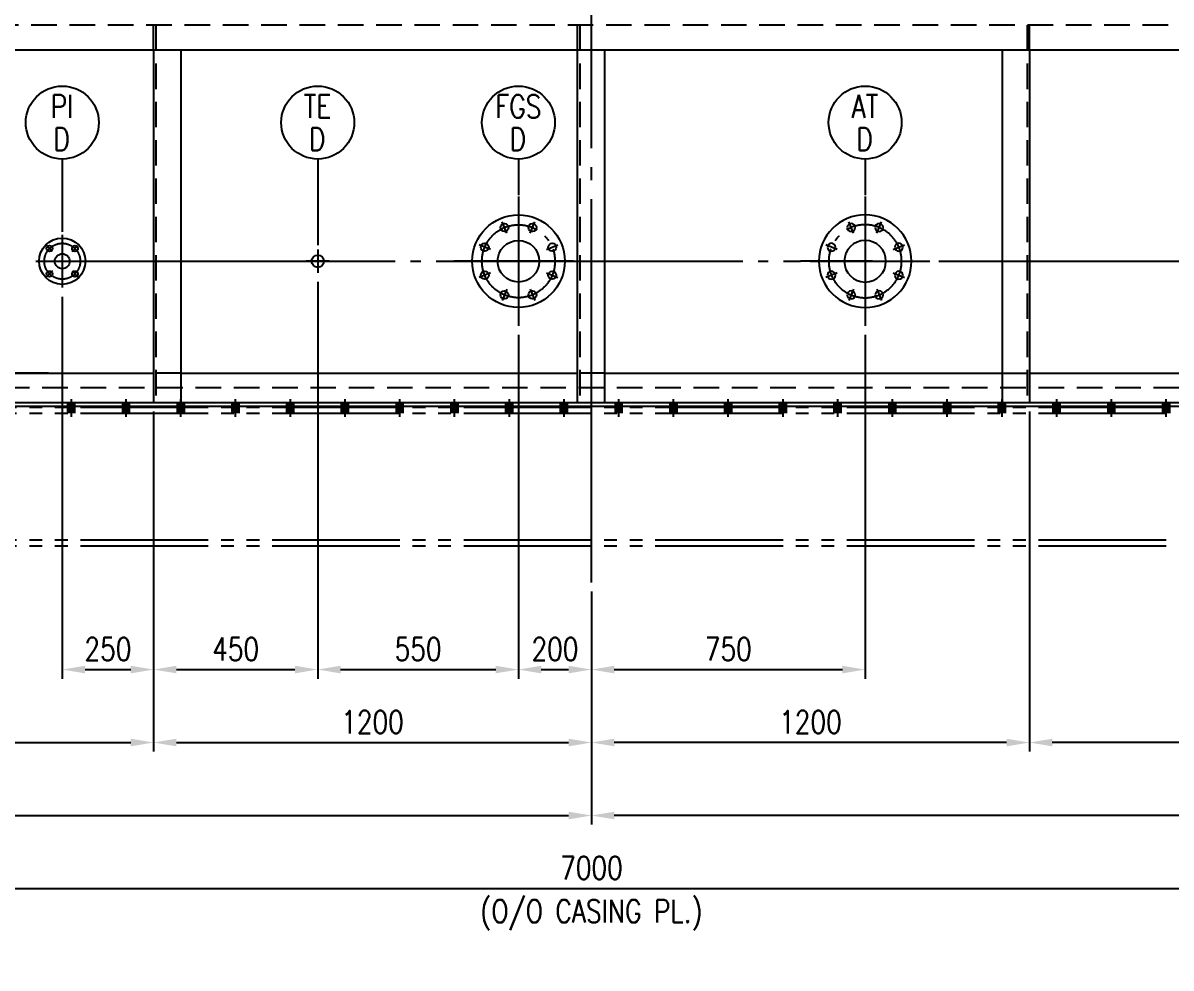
# Model space of a CAD drawing. Header units: millimetres. Extents: x 0 to 134087, y -49114 to 20834.
# Drawn here: x 123207 to 126353, y -41612 to -39022 of the extents above; entities that cross this region are included whole.
import ezdxf
from ezdxf.enums import TextEntityAlignment as Align

# ---------------------------------------------------------------- set-up
doc = ezdxf.new("R2010")
doc.units = ezdxf.units.MM
doc.header["$LTSCALE"] = 35
for name, pattern in [('JNK-CENTER', [34, 30, -1.5, 1, -1.5]), ('JNK-HIDDEN', [3, 2, -1]), ('JNK-PHANTOM', [15, 10, -1, 1, -1, 1, -1])]:
    doc.linetypes.add(name, pattern=pattern)
for name, color, linetype in [('CEN-R', 1, 'JNK-CENTER'), ('CON-G', 3, 'Continuous'), ('CON-Y', 2, 'Continuous'), ('Dim-W', 7, 'Continuous'), ('HID-Y', 2, 'JNK-HIDDEN'), ('PHA-M', 6, 'JNK-PHANTOM')]:
    doc.layers.add(name, color=color, linetype=linetype)
doc.layers.add('CONT-G', color=3, linetype='Continuous', lineweight=25)
doc.styles.add('SIMPLEX', font='simplex.shx', dxfattribs={"width": 0.8})
doc.dimstyles.new('DIM25', dxfattribs={"dimscale": 25, "dimtxt": 2.5, "dimasz": 2.5, "dimexe": 1, "dimexo": 1, "dimgap": 1, "dimtad": 1, "dimdec": 1, "dimdsep": 46, "dimtxsty": 'SIMPLEX', "dimcen": 0, "dimclrt": 2, "dimazin": 2, "dimtfac": 1, "dimtdec": 1, "dimtix": 1, "dimtmove": 2, "dimatfit": 0, "dimfxl": 0.18, "dimtolj": 1, "dimtzin": 0, "dimarcsym": 0})

# ---------------------------------------------------------------- blocks, each defined once
blk = doc.blocks.new('P-FLG  4.0 300 WNRF')
at = {"layer": 'CEN-R', "ltscale": 0.5}
for p, q in [((0, 177), (0, -177)), ((-31.8, 76.8), (-44.7, 107.9)), ((31.8, 76.8), (44.7, 107.9)), ((-76.8, 31.8), (-107.9, 44.7)), ((76.8, 31.8), (107.9, 44.7)), ((150.5, 0), (-177, 0)), ((96.2, 0), (-96.2, 0)), ((-20.3, 0), (177, 0)), ((-76.8, -31.8), (-107.9, -44.7)), ((76.8, -31.8), (107.9, -44.7)), ((-31.8, -76.8), (-44.7, -107.9)), ((31.8, -76.8), (44.7, -107.9))]:
    blk.add_line(p, q, dxfattribs=at)
blk.add_circle((0, 0), 100, dxfattribs=at)
at = {"layer": 'CONT-G'}
for centre, radius in [((0, 0), 127), ((-38.3, 92.4), 11), ((38.3, 92.4), 11), ((-92.4, 38.3), 11), ((0, 0), 57.1), ((92.4, 38.3), 11), ((-92.4, -38.3), 11), ((92.4, -38.3), 11), ((-38.3, -92.4), 11), ((38.3, -92.4), 11)]:
    blk.add_circle(centre, radius, dxfattribs=at)
blk = doc.blocks.new('N-FLG 1.50 150 WNRF')
at = {"layer": 'CEN-R'}
for p, q in [((0, 72.4), (0, -72.4)), ((-26.7, 26.7), (-42.9, 42.9)), ((26.7, 26.7), (42.9, 42.9)), ((-72.4, 0), (72.4, 0)), ((-26.7, -26.7), (-42.9, -42.9)), ((26.7, -26.7), (42.9, -42.9))]:
    blk.add_line(p, q, dxfattribs=at)
blk.add_circle((0, 0), 49.2, dxfattribs=at)
at = {"layer": 'CON-G'}
for centre, radius in [((0, 0), 63.5), ((-34.8, 34.8), 8), ((34.8, 34.8), 8), ((0, 0), 20.4), ((-34.8, -34.8), 8), ((34.8, -34.8), 8)]:
    blk.add_circle(centre, radius, dxfattribs=at)
blk = doc.blocks.new('A$C4F8D753C')
at = {"layer": 'CEN-R'}
for p, q in [((31.7, 63.5), (31.7, 0)), ((63.5, 31.7), (0, 31.7)), ((0, 31.7), (63.5, 31.7))]:
    blk.add_line(p, q, dxfattribs=at)
at = {"layer": 'CON-G'}
blk.add_circle((31.7, 31.7), 16.8, dxfattribs=at)
blk = doc.blocks.new('*D3159')
at = {"layer": 'DEFPOINTS', "color": 0, "transparency": 16777216}
for p in [(123314.9, -39747.7), (123564.9, -40062.2), (123564.9, -40794.3)]:
    blk.add_point(p, dxfattribs=at)
at = {"layer": 'Dim-W', "color": 0, "lineweight": -2, "transparency": 16777216}
for p, q in [((123314.9, -39772.7), (123314.9, -40819.3)), ((123564.9, -40087.2), (123564.9, -40819.3)), ((123377.4, -40794.3), (123502.4, -40794.3))]:
    blk.add_line(p, q, dxfattribs=at)
at = {"layer": 'Dim-W', "color": 0, "transparency": 16777216}
for points in [[(123377.4, -40783.9), (123377.4, -40804.7), (123314.9, -40794.3)], [(123502.4, -40783.9), (123502.4, -40804.7), (123564.9, -40794.3)]]:
    blk.add_solid(points, dxfattribs=at)
at = {"layer": 'Dim-W', "color": 2, "transparency": 16777216, "insert": (123439.9, -40738), "char_height": 62.5, "attachment_point": 5, "style": 'SIMPLEX', "bg_fill": 3, "box_fill_scale": 1.1, "bg_fill_color": 256, "bg_fill_true_color": 13158600, "bg_fill_transparency": 0}
blk.add_mtext('\\A1;250', dxfattribs=at)
blk = doc.blocks.new('*D3160')
at = {"layer": 'DEFPOINTS', "color": 0, "transparency": 16777216}
for p in [(124014.9, -39707), (123564.9, -40794.3), (124014.9, -40794.3)]:
    blk.add_point(p, dxfattribs=at)
at = {"layer": 'Dim-W', "color": 0, "lineweight": -2, "transparency": 16777216}
for p, q in [((124014.9, -39732), (124014.9, -40819.3)), ((123627.4, -40794.3), (123952.4, -40794.3))]:
    blk.add_line(p, q, dxfattribs=at)
at = {"layer": 'Dim-W', "color": 0, "transparency": 16777216}
for points in [[(123627.4, -40783.9), (123627.4, -40804.7), (123564.9, -40794.3)], [(123952.4, -40783.9), (123952.4, -40804.7), (124014.9, -40794.3)]]:
    blk.add_solid(points, dxfattribs=at)
at = {"layer": 'Dim-W', "color": 2, "transparency": 16777216, "insert": (123789.9, -40738), "char_height": 62.5, "attachment_point": 5, "style": 'SIMPLEX', "bg_fill": 3, "box_fill_scale": 1.1, "bg_fill_color": 256, "bg_fill_true_color": 13158600, "bg_fill_transparency": 0}
blk.add_mtext('\\A1;450', dxfattribs=at)
blk = doc.blocks.new('*D3161')
at = {"layer": 'DEFPOINTS', "color": 0, "transparency": 16777216}
for p in [(124564.9, -39852.2), (124014.9, -40794.3), (124564.9, -40794.3)]:
    blk.add_point(p, dxfattribs=at)
at = {"layer": 'Dim-W', "color": 0, "lineweight": -2, "transparency": 16777216}
for p, q in [((124564.9, -39877.2), (124564.9, -40819.3)), ((124077.4, -40794.3), (124502.4, -40794.3))]:
    blk.add_line(p, q, dxfattribs=at)
at = {"layer": 'Dim-W', "color": 0, "transparency": 16777216}
for points in [[(124077.4, -40783.9), (124077.4, -40804.7), (124014.9, -40794.3)], [(124502.4, -40783.9), (124502.4, -40804.7), (124564.9, -40794.3)]]:
    blk.add_solid(points, dxfattribs=at)
at = {"layer": 'Dim-W', "color": 2, "transparency": 16777216, "insert": (124289.9, -40738), "char_height": 62.5, "attachment_point": 5, "style": 'SIMPLEX', "bg_fill": 3, "box_fill_scale": 1.1, "bg_fill_color": 256, "bg_fill_true_color": 13158600, "bg_fill_transparency": 0}
blk.add_mtext('\\A1;550', dxfattribs=at)
blk = doc.blocks.new('*D3162')
at = {"layer": 'DEFPOINTS', "color": 0, "transparency": 16777216}
for p in [(124564.9, -39852.2), (124764.9, -40555.2), (124764.9, -40794.3)]:
    blk.add_point(p, dxfattribs=at)
at = {"layer": 'Dim-W', "color": 0, "lineweight": -2, "transparency": 16777216}
for p, q in [((124564.9, -39877.2), (124564.9, -40819.3)), ((124764.9, -40580.2), (124764.9, -40819.3)), ((124627.4, -40794.3), (124702.4, -40794.3))]:
    blk.add_line(p, q, dxfattribs=at)
at = {"layer": 'Dim-W', "color": 0, "transparency": 16777216}
for points in [[(124627.4, -40783.9), (124627.4, -40804.7), (124564.9, -40794.3)], [(124702.4, -40783.9), (124702.4, -40804.7), (124764.9, -40794.3)]]:
    blk.add_solid(points, dxfattribs=at)
at = {"layer": 'Dim-W', "color": 2, "transparency": 16777216, "insert": (124664.9, -40738), "char_height": 62.5, "attachment_point": 5, "style": 'SIMPLEX', "bg_fill": 3, "box_fill_scale": 1.1, "bg_fill_color": 256, "bg_fill_true_color": 13158600, "bg_fill_transparency": 0}
blk.add_mtext('\\A1;200', dxfattribs=at)
blk = doc.blocks.new('*D3163')
at = {"layer": 'DEFPOINTS', "color": 0, "transparency": 16777216}
for p in [(125514.9, -39852.2), (124764.9, -40555.2), (125514.9, -40794.3)]:
    blk.add_point(p, dxfattribs=at)
at = {"layer": 'Dim-W', "color": 0, "lineweight": -2, "transparency": 16777216}
for p, q in [((125514.9, -39877.2), (125514.9, -40819.3)), ((124764.9, -40580.2), (124764.9, -40819.3)), ((124827.4, -40794.3), (125452.4, -40794.3))]:
    blk.add_line(p, q, dxfattribs=at)
at = {"layer": 'Dim-W', "color": 0, "transparency": 16777216}
for points in [[(124827.4, -40783.9), (124827.4, -40804.7), (124764.9, -40794.3)], [(125452.4, -40783.9), (125452.4, -40804.7), (125514.9, -40794.3)]]:
    blk.add_solid(points, dxfattribs=at)
at = {"layer": 'Dim-W', "color": 2, "transparency": 16777216, "insert": (125139.9, -40738), "char_height": 62.5, "attachment_point": 5, "style": 'SIMPLEX', "bg_fill": 3, "box_fill_scale": 1.1, "bg_fill_color": 256, "bg_fill_true_color": 13158600, "bg_fill_transparency": 0}
blk.add_mtext('\\A1;750', dxfattribs=at)
blk = doc.blocks.new('*D3165')
at = {"layer": 'DEFPOINTS', "color": 0, "transparency": 16777216}
for p in [(122364.9, -40062.2), (123564.9, -40062.2), (123564.9, -40994.3)]:
    blk.add_point(p, dxfattribs=at)
at = {"layer": 'Dim-W', "color": 0, "lineweight": -2, "transparency": 16777216}
for p, q in [((122364.9, -40087.2), (122364.9, -41019.3)), ((123564.9, -40087.2), (123564.9, -41019.3)), ((122427.4, -40994.3), (123502.4, -40994.3))]:
    blk.add_line(p, q, dxfattribs=at)
at = {"layer": 'Dim-W', "color": 0, "transparency": 16777216}
for points in [[(122427.4, -40983.9), (122427.4, -41004.7), (122364.9, -40994.3)], [(123502.4, -40983.9), (123502.4, -41004.7), (123564.9, -40994.3)]]:
    blk.add_solid(points, dxfattribs=at)
at = {"layer": 'Dim-W', "color": 2, "transparency": 16777216, "insert": (122964.9, -40938), "char_height": 62.5, "attachment_point": 5, "style": 'SIMPLEX', "bg_fill": 3, "box_fill_scale": 1.1, "bg_fill_color": 256, "bg_fill_true_color": 13158600, "bg_fill_transparency": 0}
blk.add_mtext('\\A1;1200', dxfattribs=at)
blk = doc.blocks.new('*D3166')
at = {"layer": 'DEFPOINTS', "color": 0, "transparency": 16777216}
for p in [(123564.9, -40062.2), (124764.9, -40555.2), (124764.9, -40994.3)]:
    blk.add_point(p, dxfattribs=at)
at = {"layer": 'Dim-W', "color": 0, "lineweight": -2, "transparency": 16777216}
for p, q in [((123564.9, -40087.2), (123564.9, -41019.3)), ((124764.9, -40580.2), (124764.9, -41019.3)), ((123627.4, -40994.3), (124702.4, -40994.3))]:
    blk.add_line(p, q, dxfattribs=at)
at = {"layer": 'Dim-W', "color": 0, "transparency": 16777216}
for points in [[(123627.4, -40983.9), (123627.4, -41004.7), (123564.9, -40994.3)], [(124702.4, -40983.9), (124702.4, -41004.7), (124764.9, -40994.3)]]:
    blk.add_solid(points, dxfattribs=at)
at = {"layer": 'Dim-W', "color": 2, "transparency": 16777216, "insert": (124164.9, -40938), "char_height": 62.5, "attachment_point": 5, "style": 'SIMPLEX', "bg_fill": 3, "box_fill_scale": 1.1, "bg_fill_color": 256, "bg_fill_true_color": 13158600, "bg_fill_transparency": 0}
blk.add_mtext('\\A1;1200', dxfattribs=at)
blk = doc.blocks.new('*D3168')
at = {"layer": 'DEFPOINTS', "color": 0, "transparency": 16777216}
for p in [(125964.9, -40062.2), (127164.9, -40062.2), (125964.9, -40994.3)]:
    blk.add_point(p, dxfattribs=at)
at = {"layer": 'Dim-W', "color": 0, "lineweight": -2, "transparency": 16777216}
for p, q in [((125964.9, -40087.2), (125964.9, -41019.3)), ((127164.9, -40087.2), (127164.9, -41019.3)), ((127102.4, -40994.3), (126027.4, -40994.3))]:
    blk.add_line(p, q, dxfattribs=at)
at = {"layer": 'Dim-W', "color": 0, "transparency": 16777216}
for points in [[(126027.4, -40983.9), (126027.4, -41004.7), (125964.9, -40994.3)], [(127102.4, -40983.9), (127102.4, -41004.7), (127164.9, -40994.3)]]:
    blk.add_solid(points, dxfattribs=at)
at = {"layer": 'Dim-W', "color": 2, "transparency": 16777216, "insert": (126564.9, -40938), "char_height": 62.5, "attachment_point": 5, "style": 'SIMPLEX', "bg_fill": 3, "box_fill_scale": 1.1, "bg_fill_color": 256, "bg_fill_true_color": 13158600, "bg_fill_transparency": 0}
blk.add_mtext('\\A1;1200', dxfattribs=at)
blk = doc.blocks.new('*D3169')
at = {"layer": 'DEFPOINTS', "color": 0, "transparency": 16777216}
for p in [(125964.9, -40062.2), (124764.9, -40555.2), (124764.9, -40994.3)]:
    blk.add_point(p, dxfattribs=at)
at = {"layer": 'Dim-W', "color": 0, "lineweight": -2, "transparency": 16777216}
for p, q in [((125964.9, -40087.2), (125964.9, -41019.3)), ((124764.9, -40580.2), (124764.9, -41019.3)), ((125902.4, -40994.3), (124827.4, -40994.3))]:
    blk.add_line(p, q, dxfattribs=at)
at = {"layer": 'Dim-W', "color": 0, "transparency": 16777216}
for points in [[(124827.4, -40983.9), (124827.4, -41004.7), (124764.9, -40994.3)], [(125902.4, -40983.9), (125902.4, -41004.7), (125964.9, -40994.3)]]:
    blk.add_solid(points, dxfattribs=at)
at = {"layer": 'Dim-W', "color": 2, "transparency": 16777216, "insert": (125364.9, -40938), "char_height": 62.5, "attachment_point": 5, "style": 'SIMPLEX', "bg_fill": 3, "box_fill_scale": 1.1, "bg_fill_color": 256, "bg_fill_true_color": 13158600, "bg_fill_transparency": 0}
blk.add_mtext('\\A1;1200', dxfattribs=at)
blk = doc.blocks.new('*D3170')
at = {"layer": 'DEFPOINTS', "color": 0, "transparency": 16777216}
for p in [(121264.9, -40455.2), (124764.9, -40555.2), (124764.9, -41194.3)]:
    blk.add_point(p, dxfattribs=at)
at = {"layer": 'Dim-W', "color": 0, "lineweight": -2, "transparency": 16777216}
for p, q in [((121264.9, -40480.2), (121264.9, -41219.3)), ((124764.9, -40580.2), (124764.9, -41219.3)), ((121327.4, -41194.3), (124702.4, -41194.3))]:
    blk.add_line(p, q, dxfattribs=at)
at = {"layer": 'Dim-W', "color": 0, "transparency": 16777216}
for points in [[(121327.4, -41183.9), (121327.4, -41204.7), (121264.9, -41194.3)], [(124702.4, -41183.9), (124702.4, -41204.7), (124764.9, -41194.3)]]:
    blk.add_solid(points, dxfattribs=at)
at = {"layer": 'Dim-W', "color": 2, "transparency": 16777216, "insert": (123014.9, -41138), "char_height": 62.5, "attachment_point": 5, "style": 'SIMPLEX', "bg_fill": 3, "box_fill_scale": 1.1, "bg_fill_color": 256, "bg_fill_true_color": 13158600, "bg_fill_transparency": 0}
blk.add_mtext('\\A1;3500', dxfattribs=at)
blk = doc.blocks.new('*D3171')
at = {"layer": 'DEFPOINTS', "color": 0, "transparency": 16777216}
for p in [(128264.9, -40455.2), (124764.9, -40555.2), (124764.9, -41194.3)]:
    blk.add_point(p, dxfattribs=at)
at = {"layer": 'Dim-W', "color": 0, "lineweight": -2, "transparency": 16777216}
for p, q in [((128264.9, -40480.2), (128264.9, -41219.3)), ((124764.9, -40580.2), (124764.9, -41219.3)), ((128202.4, -41194.3), (124827.4, -41194.3))]:
    blk.add_line(p, q, dxfattribs=at)
at = {"layer": 'Dim-W', "color": 0, "transparency": 16777216}
for points in [[(124827.4, -41183.9), (124827.4, -41204.7), (124764.9, -41194.3)], [(128202.4, -41183.9), (128202.4, -41204.7), (128264.9, -41194.3)]]:
    blk.add_solid(points, dxfattribs=at)
at = {"layer": 'Dim-W', "color": 2, "transparency": 16777216, "insert": (126514.9, -41138), "char_height": 62.5, "attachment_point": 5, "style": 'SIMPLEX', "bg_fill": 3, "box_fill_scale": 1.1, "bg_fill_color": 256, "bg_fill_true_color": 13158600, "bg_fill_transparency": 0}
blk.add_mtext('\\A1;3500', dxfattribs=at)
blk = doc.blocks.new('*D3206')
at = {"layer": 'DEFPOINTS', "color": 0, "transparency": 16777216}
for p in [(121264.9, -40454.1), (128264.9, -40453.3), (128264.9, -41394.3)]:
    blk.add_point(p, dxfattribs=at)
at = {"layer": 'Dim-W', "color": 0, "lineweight": -2, "transparency": 16777216}
for p, q in [((121264.9, -40479.1), (121264.9, -41419.3)), ((128264.9, -40478.3), (128264.9, -41419.3)), ((121327.4, -41394.3), (128202.4, -41394.3))]:
    blk.add_line(p, q, dxfattribs=at)
at = {"layer": 'Dim-W', "color": 0, "transparency": 16777216}
for points in [[(121327.4, -41383.9), (121327.4, -41404.7), (121264.9, -41394.3)], [(128202.4, -41383.9), (128202.4, -41404.7), (128264.9, -41394.3)]]:
    blk.add_solid(points, dxfattribs=at)
at = {"layer": 'Dim-W', "color": 2, "transparency": 16777216, "char_height": 62.5, "attachment_point": 5, "style": 'SIMPLEX'}
for s, insert in [('\\A1;7000', (124764.9, -41338)), ('\\A1;(O/O CASING PL.)', (124764.9, -41466.9))]:
    blk.add_mtext(s, dxfattribs=dict(at, insert=insert))
blk = doc.blocks.new('*D3182')
at = {"layer": 'DEFPOINTS', "color": 0, "transparency": 16777216}
for p in [(125492.9, -36155.2), (128364.9, -40455.2), (129402, -40455.2)]:
    blk.add_point(p, dxfattribs=at)
at = {"layer": 'Dim-W', "color": 0, "lineweight": -2, "transparency": 16777216}
for p, q in [((125517.9, -36155.2), (129427, -36155.2)), ((129402, -36217.7), (129402, -40392.7)), ((128389.9, -40455.2), (129427, -40455.2))]:
    blk.add_line(p, q, dxfattribs=at)
at = {"layer": 'Dim-W', "color": 0, "transparency": 16777216}
for points in [[(129391.5, -36217.7), (129412.4, -36217.7), (129402, -36155.2)], [(129391.5, -40392.7), (129412.4, -40392.7), (129402, -40455.2)]]:
    blk.add_solid(points, dxfattribs=at)
at = {"layer": 'Dim-W', "color": 2, "transparency": 16777216, "insert": (129345.7, -38305.2), "char_height": 62.5, "attachment_point": 5, "rotation": 90, "style": 'SIMPLEX', "bg_fill": 3, "box_fill_scale": 1.1, "bg_fill_color": 256, "bg_fill_true_color": 13158600, "bg_fill_transparency": 0}
blk.add_mtext('\\A1;4300', dxfattribs=at)
blk = doc.blocks.new('*D3185')
at = {"layer": 'DEFPOINTS', "color": 0, "transparency": 16777216}
for p in [(125691.9, -39675.2), (128802, -39675.2), (128354.9, -40072.2)]:
    blk.add_point(p, dxfattribs=at)
at = {"layer": 'Dim-W', "color": 0, "lineweight": -2, "transparency": 16777216}
for p, q in [((125716.9, -39675.2), (128827, -39675.2)), ((128802, -40009.7), (128802, -39737.7)), ((128379.9, -40072.2), (128827, -40072.2))]:
    blk.add_line(p, q, dxfattribs=at)
at = {"layer": 'Dim-W', "color": 0, "transparency": 16777216}
for points in [[(128791.5, -39737.7), (128812.4, -39737.7), (128802, -39675.2)], [(128791.5, -40009.7), (128812.4, -40009.7), (128802, -40072.2)]]:
    blk.add_solid(points, dxfattribs=at)
at = {"layer": 'Dim-W', "color": 2, "transparency": 16777216, "insert": (128745.7, -39873.7), "char_height": 62.5, "attachment_point": 5, "rotation": 90, "style": 'SIMPLEX', "bg_fill": 3, "box_fill_scale": 1.1, "bg_fill_color": 256, "bg_fill_true_color": 13158600, "bg_fill_transparency": 0}
blk.add_mtext('\\A1;397', dxfattribs=at)
blk = doc.blocks.new('inst-tag')
at = {"layer": 'CON-Y'}
blk.add_circle((0, 0), 4, dxfattribs=at)
at = {"layer": 'CON-Y', "style": 'SIMPLEX', "width": 0.8}
for tag, p in [("Q'TY", (1.74, 3.92)), ('LOCATION', (1.74, -5.56))]:
    blk.add_attdef(tag, p, '', height=1.5, dxfattribs=at)
blk.add_attdef('TAG', text='', height=2.5, dxfattribs=at).set_placement((-0.02, 0.52), align=Align.CENTER)
blk.add_attdef('0000', text='', height=2.5, dxfattribs=at).set_placement((-0.06, -3.82), align=Align.BOTTOM_CENTER)

msp = doc.modelspace()

# ---------------------------------------------------------------- linework, layer by layer
at = {"layer": 'CEN-R'}
msp.add_line((124764.8544, -40555.2481), (124764.8544, -35811.8389), dxfattribs=at)
at = {"layer": 'CEN-R', "ltscale": 0.8}
msp.add_line((123387.261, -39675.2481), (125337.8544, -39675.2481), dxfattribs=at)
at = {"layer": 'CON-G'}
for p, q in [((123564.8544, -39097.2481), (123564.8544, -40062.2481)), ((123639.8544, -39097.2481), (123639.8544, -40062.2481)), ((124726.8544, -40062.2481), (124726.8544, -39097.2481)), ((124801.8544, -40062.2481), (124801.8544, -39097.2481)), ((125889.8544, -39097.2481), (125889.8544, -40062.2481)), ((125964.8544, -39097.2481), (125964.8544, -40062.2481)), ((122439.8544, -39982.2481), (123564.8544, -39982.2481)), ((123276.8544, -39982.2481), (122439.8544, -39982.2481)), ((123639.8544, -39982.2481), (124726.8544, -39982.2481)), ((124801.8544, -39982.2481), (125889.8544, -39982.2481)), ((125964.8544, -39982.2481), (127089.8544, -39982.2481)), ((121174.8544, -40062.2481), (128354.8544, -40062.2481)), ((121174.8544, -40072.2481), (128354.8544, -40072.2481))]:
    msp.add_line(p, q, dxfattribs=at)
at = {"layer": 'Dim-W'}
for p, q in [((123314.8544, -39395.1751), (123314.8544, -39594.9379)), ((124014.8544, -39395.1751), (124014.8544, -39631.1677)), ((124564.8544, -39395.1751), (124564.8544, -39494.4823))]:
    msp.add_line(p, q, dxfattribs=at)
at = {"layer": 'HID-Y'}
for p, q in [((123564.8544, -39097.2481), (123564.8544, -39028.2481)), ((123570.8544, -39028.2481), (123570.8544, -40062.2481)), ((124726.8544, -39097.2481), (124726.8544, -39028.2481)), ((124732.8544, -39028.2481), (124732.8544, -40062.2481)), ((125958.8544, -39028.2481), (125958.8544, -40062.2481)), ((123639.8544, -39982.2481), (123564.8544, -39982.2481)), ((124801.8544, -39982.2481), (124726.8544, -39982.2481)), ((125889.8544, -39982.2481), (125964.8544, -39982.2481)), ((128264.8544, -40022.2481), (121264.8544, -40022.2481))]:
    msp.add_line(p, q, dxfattribs=at)
at = {"layer": 'PHA-M'}
for p, q in [((121264.8544, -40075.2481), (128264.8544, -40075.2481)), ((121264.8544, -40091.7481), (128264.8544, -40091.7481)), ((121264.8544, -40438.7481), (128264.8544, -40438.7481)), ((121264.8544, -40455.2481), (128264.8544, -40455.2481))]:
    msp.add_line(p, q, dxfattribs=at)

# ---------------------------------------------------------------- block references
at = {"layer": 'CON-G', "xscale": 25, "yscale": 25, "zscale": 25}
for p, values in [((123314.8544, -39295.1751), {'TAG': 'PI', '0000': ' D '}), ((124014.8544, -39295.1751), {'TAG': 'TE', '0000': ' D '}), ((124564.8544, -39295.1751), {'TAG': 'FGS', '0000': ' D '})]:
    msp.add_blockref('inst-tag', p, dxfattribs=at).add_auto_attribs(values)
at = {"layer": 'CON-G'}
for name, p in [('P-FLG  4.0 300 WNRF', (124564.8544, -39675.2481)), ('N-FLG 1.50 150 WNRF', (123314.8544, -39675.2481))]:
    msp.add_blockref(name, p, dxfattribs=at)
at = {"layer": 'CON-G', "xscale": -1}
msp.add_blockref('P-FLG  4.0 300 WNRF', (125514.8544, -39675.2481), dxfattribs=at)
at = {"layer": 'Dim-W'}
msp.add_blockref('A$C4F8D753C', (123983.1043, -39706.9981), dxfattribs=at)

# ---------------------------------------------------------------- next in the draw order: dimensions: what is measured, and where the dimension line sits
dim = msp.add_linear_dim(base=(123564.8544, -40794.2964), p1=(123314.8544, -39747.6548), p2=(123564.8544, -40062.2481), dimstyle='DIM25', override={"dimdec": 0, "dimtdec": 0, "dimtix": 0, "dimtmove": 0, "dimatfit": 2, "dimtfill": 1}, dxfattribs=at)
dim.commit()
dim.dimension.update_dxf_attribs({"geometry": '*D3159', "text_midpoint": (123439.8544, -40738.0464)})
dim = msp.add_linear_dim(base=(125964.8544, -40994.2964), p1=(127164.8544, -40062.2481), p2=(125964.8544, -40062.2481), angle=180, dimstyle='DIM25', override={"dimdec": 0, "dimtdec": 0, "dimtix": 0, "dimatfit": 2, "dimtfill": 1}, dxfattribs=at)
dim.commit()
dim.dimension.update_dxf_attribs({"geometry": '*D3168', "text_midpoint": (126564.8544, -40938.0464)})

# ---------------------------------------------------------------- next in the draw order: dimensions: what is measured, and where the dimension line sits
dim = msp.add_linear_dim(base=(124014.8544, -40794.2964), p1=(123564.8544, -40794.2964), p2=(124014.8544, -39706.9981), dimstyle='DIM25', override={"dimdec": 0, "dimtdec": 0, "dimtix": 0, "dimatfit": 2, "dimtfill": 1}, dxfattribs=at)
dim.commit()
dim.dimension.update_dxf_attribs({"geometry": '*D3160', "text_midpoint": (123789.8544, -40738.0464)})

# ---------------------------------------------------------------- next in the draw order: dimensions: what is measured, and where the dimension line sits
for base, p1, p2, picture, middle in [((124564.8544, -40794.2964), (124014.8544, -40794.2964), (124564.8544, -39852.2481), '*D3161', (124289.8544, -40738.0464)), ((123564.8544, -40994.2964), (122364.8544, -40062.2481), (123564.8544, -40062.2481), '*D3165', (122964.8544, -40938.0464))]:
    dim = msp.add_linear_dim(base=base, p1=p1, p2=p2, dimstyle='DIM25', override={"dimdec": 0, "dimtdec": 0, "dimtix": 0, "dimatfit": 2, "dimtfill": 1}, dxfattribs=at)
    dim.commit()
    dim.dimension.update_dxf_attribs({"geometry": picture, "text_midpoint": middle})

# ---------------------------------------------------------------- next in the draw order: hatches: boundary and pattern name
h = msp.add_hatch(color=256, dxfattribs=at)
h.paths.add_polyline_path([(123339.8544, -40062.2481), (123330.3544, -40062.2481), (123330.3544, -40072.2481), (123339.8544, -40072.2481)])
h.paths.add_polyline_path([(123349.3544, -40062.2481), (123339.8544, -40062.2481), (123339.8544, -40072.2481), (123349.3544, -40072.2481)])
h.paths.add_polyline_path([(123339.8544, -40075.2481), (123330.3544, -40075.2481), (123330.3544, -40091.7481), (123339.8544, -40091.7481)])
h.paths.add_polyline_path([(123349.3544, -40075.2481), (123339.8544, -40075.2481), (123339.8544, -40091.7481), (123349.3544, -40091.7481)])
h = msp.add_hatch(color=256, dxfattribs=at)
h.paths.add_polyline_path([(123489.8544, -40062.2481), (123480.3544, -40062.2481), (123480.3544, -40072.2481), (123489.8544, -40072.2481)])
h.paths.add_polyline_path([(123499.3544, -40062.2481), (123489.8544, -40062.2481), (123489.8544, -40072.2481), (123499.3544, -40072.2481)])
h.paths.add_polyline_path([(123489.8544, -40075.2481), (123480.3544, -40075.2481), (123480.3544, -40091.7481), (123489.8544, -40091.7481)])
h.paths.add_polyline_path([(123499.3544, -40075.2481), (123489.8544, -40075.2481), (123489.8544, -40091.7481), (123499.3544, -40091.7481)])

# ---------------------------------------------------------------- next in the draw order: linework, layer by layer
at = {"layer": 'CEN-R'}
for p, q in [((123339.8544, -40101.7481), (123339.8544, -40053.2481)), ((123489.8544, -40101.7481), (123489.8544, -40053.2481))]:
    msp.add_line(p, q, dxfattribs=at)
at = {"layer": 'HID-Y'}
for p, q in [((123330.3544, -40072.2481), (123330.3544, -40062.2481)), ((123330.3544, -40091.7481), (123330.3544, -40075.2481)), ((123349.3544, -40072.2481), (123349.3544, -40062.2481)), ((123349.3544, -40091.7481), (123349.3544, -40075.2481)), ((123480.3544, -40072.2481), (123480.3544, -40062.2481)), ((123480.3544, -40091.7481), (123480.3544, -40075.2481)), ((123499.3544, -40072.2481), (123499.3544, -40062.2481)), ((123499.3544, -40091.7481), (123499.3544, -40075.2481))]:
    msp.add_line(p, q, dxfattribs=at)

# ---------------------------------------------------------------- next in the draw order: dimensions: what is measured, and where the dimension line sits
at = {"layer": 'Dim-W'}
dim = msp.add_linear_dim(base=(124764.8544, -40794.2964), p1=(124564.8544, -39852.2481), p2=(124764.8544, -40555.2481), dimstyle='DIM25', override={"dimdec": 0, "dimtdec": 0, "dimtix": 0, "dimatfit": 2, "dimtfill": 1}, dxfattribs=at)
dim.commit()
dim.dimension.update_dxf_attribs({"geometry": '*D3162', "text_midpoint": (124664.8544, -40738.0464)})

# ---------------------------------------------------------------- next in the draw order: dimensions: what is measured, and where the dimension line sits
dim = msp.add_linear_dim(base=(125514.8544, -40794.2964), p1=(124764.8544, -40555.2481), p2=(125514.8544, -39852.2481), dimstyle='DIM25', override={"dimdec": 0, "dimtdec": 0, "dimtix": 0, "dimatfit": 2, "dimtfill": 1}, dxfattribs=at)
dim.commit()
dim.dimension.update_dxf_attribs({"geometry": '*D3163', "text_midpoint": (125139.8544, -40738.0464)})

# ---------------------------------------------------------------- next in the draw order: dimensions: what is measured, and where the dimension line sits
dim = msp.add_linear_dim(base=(124764.8544, -40994.2964), p1=(123564.8544, -40062.2481), p2=(124764.8544, -40555.2481), dimstyle='DIM25', override={"dimdec": 0, "dimtdec": 0, "dimtix": 0, "dimtmove": 0, "dimatfit": 2, "dimtfill": 1}, dxfattribs=at)
dim.commit()
dim.dimension.update_dxf_attribs({"geometry": '*D3166', "text_midpoint": (124164.8544, -40938.0464)})

# ---------------------------------------------------------------- next in the draw order: hatches: boundary and pattern name
h = msp.add_hatch(color=256, dxfattribs=at)
h.paths.add_polyline_path([(123639.8544, -40062.2481), (123630.3544, -40062.2481), (123630.3544, -40072.2481), (123639.8544, -40072.2481)])
h.paths.add_polyline_path([(123649.3544, -40062.2481), (123639.8544, -40062.2481), (123639.8544, -40072.2481), (123649.3544, -40072.2481)])
h.paths.add_polyline_path([(123639.8544, -40075.2481), (123630.3544, -40075.2481), (123630.3544, -40091.7481), (123639.8544, -40091.7481)])
h.paths.add_polyline_path([(123649.3544, -40075.2481), (123639.8544, -40075.2481), (123639.8544, -40091.7481), (123649.3544, -40091.7481)])
h = msp.add_hatch(color=256, dxfattribs=at)
h.paths.add_polyline_path([(123789.8544, -40062.2481), (123780.3544, -40062.2481), (123780.3544, -40072.2481), (123789.8544, -40072.2481)])
h.paths.add_polyline_path([(123799.3544, -40062.2481), (123789.8544, -40062.2481), (123789.8544, -40072.2481), (123799.3544, -40072.2481)])
h.paths.add_polyline_path([(123789.8544, -40075.2481), (123780.3544, -40075.2481), (123780.3544, -40091.7481), (123789.8544, -40091.7481)])
h.paths.add_polyline_path([(123799.3544, -40075.2481), (123789.8544, -40075.2481), (123789.8544, -40091.7481), (123799.3544, -40091.7481)])
h = msp.add_hatch(color=256, dxfattribs=at)
h.paths.add_polyline_path([(123939.8544, -40062.2481), (123930.3544, -40062.2481), (123930.3544, -40072.2481), (123939.8544, -40072.2481)])
h.paths.add_polyline_path([(123949.3544, -40062.2481), (123939.8544, -40062.2481), (123939.8544, -40072.2481), (123949.3544, -40072.2481)])
h.paths.add_polyline_path([(123939.8544, -40075.2481), (123930.3544, -40075.2481), (123930.3544, -40091.7481), (123939.8544, -40091.7481)])
h.paths.add_polyline_path([(123949.3544, -40075.2481), (123939.8544, -40075.2481), (123939.8544, -40091.7481), (123949.3544, -40091.7481)])
h = msp.add_hatch(color=256, dxfattribs=at)
h.paths.add_polyline_path([(124089.8544, -40062.2481), (124080.3544, -40062.2481), (124080.3544, -40072.2481), (124089.8544, -40072.2481)])
h.paths.add_polyline_path([(124099.3544, -40062.2481), (124089.8544, -40062.2481), (124089.8544, -40072.2481), (124099.3544, -40072.2481)])
h.paths.add_polyline_path([(124089.8544, -40075.2481), (124080.3544, -40075.2481), (124080.3544, -40091.7481), (124089.8544, -40091.7481)])
h.paths.add_polyline_path([(124099.3544, -40075.2481), (124089.8544, -40075.2481), (124089.8544, -40091.7481), (124099.3544, -40091.7481)])
h = msp.add_hatch(color=256, dxfattribs=at)
h.paths.add_polyline_path([(124239.8544, -40062.2481), (124230.3544, -40062.2481), (124230.3544, -40072.2481), (124239.8544, -40072.2481)])
h.paths.add_polyline_path([(124249.3544, -40062.2481), (124239.8544, -40062.2481), (124239.8544, -40072.2481), (124249.3544, -40072.2481)])
h.paths.add_polyline_path([(124239.8544, -40075.2481), (124230.3544, -40075.2481), (124230.3544, -40091.7481), (124239.8544, -40091.7481)])
h.paths.add_polyline_path([(124249.3544, -40075.2481), (124239.8544, -40075.2481), (124239.8544, -40091.7481), (124249.3544, -40091.7481)])
h = msp.add_hatch(color=256, dxfattribs=at)
h.paths.add_polyline_path([(124389.8544, -40062.2481), (124380.3544, -40062.2481), (124380.3544, -40072.2481), (124389.8544, -40072.2481)])
h.paths.add_polyline_path([(124399.3544, -40062.2481), (124389.8544, -40062.2481), (124389.8544, -40072.2481), (124399.3544, -40072.2481)])
h.paths.add_polyline_path([(124389.8544, -40075.2481), (124380.3544, -40075.2481), (124380.3544, -40091.7481), (124389.8544, -40091.7481)])
h.paths.add_polyline_path([(124399.3544, -40075.2481), (124389.8544, -40075.2481), (124389.8544, -40091.7481), (124399.3544, -40091.7481)])
h = msp.add_hatch(color=256, dxfattribs=at)
h.paths.add_polyline_path([(124539.8544, -40062.2481), (124530.3544, -40062.2481), (124530.3544, -40072.2481), (124539.8544, -40072.2481)])
h.paths.add_polyline_path([(124549.3544, -40062.2481), (124539.8544, -40062.2481), (124539.8544, -40072.2481), (124549.3544, -40072.2481)])
h.paths.add_polyline_path([(124539.8544, -40075.2481), (124530.3544, -40075.2481), (124530.3544, -40091.7481), (124539.8544, -40091.7481)])
h.paths.add_polyline_path([(124549.3544, -40075.2481), (124539.8544, -40075.2481), (124539.8544, -40091.7481), (124549.3544, -40091.7481)])
h = msp.add_hatch(color=256, dxfattribs=at)
h.paths.add_polyline_path([(124689.8544, -40062.2481), (124680.3544, -40062.2481), (124680.3544, -40072.2481), (124689.8544, -40072.2481)])
h.paths.add_polyline_path([(124699.3544, -40062.2481), (124689.8544, -40062.2481), (124689.8544, -40072.2481), (124699.3544, -40072.2481)])
h.paths.add_polyline_path([(124689.8544, -40075.2481), (124680.3544, -40075.2481), (124680.3544, -40091.7481), (124689.8544, -40091.7481)])
h.paths.add_polyline_path([(124699.3544, -40075.2481), (124689.8544, -40075.2481), (124689.8544, -40091.7481), (124699.3544, -40091.7481)])

# ---------------------------------------------------------------- next in the draw order: linework, layer by layer
at = {"layer": 'CEN-R'}
for p, q in [((123639.8544, -40101.7481), (123639.8544, -40053.2481)), ((123789.8544, -40101.7481), (123789.8544, -40053.2481)), ((123939.8544, -40101.7481), (123939.8544, -40053.2481)), ((124089.8544, -40101.7481), (124089.8544, -40053.2481)), ((124239.8544, -40101.7481), (124239.8544, -40053.2481)), ((124389.8544, -40101.7481), (124389.8544, -40053.2481)), ((124539.8544, -40101.7481), (124539.8544, -40053.2481)), ((124689.8544, -40101.7481), (124689.8544, -40053.2481))]:
    msp.add_line(p, q, dxfattribs=at)
at = {"layer": 'HID-Y'}
for p, q in [((123630.3544, -40072.2481), (123630.3544, -40062.2481)), ((123630.3544, -40091.7481), (123630.3544, -40075.2481)), ((123649.3544, -40072.2481), (123649.3544, -40062.2481)), ((123649.3544, -40091.7481), (123649.3544, -40075.2481)), ((123780.3544, -40072.2481), (123780.3544, -40062.2481)), ((123780.3544, -40091.7481), (123780.3544, -40075.2481)), ((123799.3544, -40072.2481), (123799.3544, -40062.2481)), ((123799.3544, -40091.7481), (123799.3544, -40075.2481)), ((123930.3544, -40072.2481), (123930.3544, -40062.2481)), ((123930.3544, -40091.7481), (123930.3544, -40075.2481)), ((123949.3544, -40072.2481), (123949.3544, -40062.2481)), ((123949.3544, -40091.7481), (123949.3544, -40075.2481)), ((124080.3544, -40072.2481), (124080.3544, -40062.2481)), ((124080.3544, -40091.7481), (124080.3544, -40075.2481)), ((124099.3544, -40072.2481), (124099.3544, -40062.2481)), ((124099.3544, -40091.7481), (124099.3544, -40075.2481)), ((124230.3544, -40072.2481), (124230.3544, -40062.2481)), ((124230.3544, -40091.7481), (124230.3544, -40075.2481)), ((124249.3544, -40072.2481), (124249.3544, -40062.2481)), ((124249.3544, -40091.7481), (124249.3544, -40075.2481)), ((124380.3544, -40072.2481), (124380.3544, -40062.2481)), ((124380.3544, -40091.7481), (124380.3544, -40075.2481)), ((124399.3544, -40072.2481), (124399.3544, -40062.2481)), ((124399.3544, -40091.7481), (124399.3544, -40075.2481)), ((124530.3544, -40072.2481), (124530.3544, -40062.2481)), ((124530.3544, -40091.7481), (124530.3544, -40075.2481)), ((124549.3544, -40072.2481), (124549.3544, -40062.2481)), ((124549.3544, -40091.7481), (124549.3544, -40075.2481)), ((124680.3544, -40072.2481), (124680.3544, -40062.2481)), ((124680.3544, -40091.7481), (124680.3544, -40075.2481)), ((124699.3544, -40072.2481), (124699.3544, -40062.2481)), ((124699.3544, -40091.7481), (124699.3544, -40075.2481))]:
    msp.add_line(p, q, dxfattribs=at)

# ---------------------------------------------------------------- next in the draw order: dimensions: what is measured, and where the dimension line sits
at = {"layer": 'Dim-W'}
dim = msp.add_linear_dim(base=(124764.8544, -40994.2964), p1=(125964.8544, -40062.2481), p2=(124764.8544, -40555.2481), angle=180, dimstyle='DIM25', override={"dimdec": 0, "dimtdec": 0, "dimtix": 0, "dimatfit": 2, "dimtfill": 1}, dxfattribs=at)
dim.commit()
dim.dimension.update_dxf_attribs({"geometry": '*D3169', "text_midpoint": (125364.8544, -40938.0464)})

# ---------------------------------------------------------------- next in the draw order: hatches: boundary and pattern name
h = msp.add_hatch(color=256, dxfattribs=at)
h.paths.add_polyline_path([(124839.8544, -40062.2481), (124849.3544, -40062.2481), (124849.3544, -40072.2481), (124839.8544, -40072.2481)])
h.paths.add_polyline_path([(124830.3544, -40062.2481), (124839.8544, -40062.2481), (124839.8544, -40072.2481), (124830.3544, -40072.2481)])
h.paths.add_polyline_path([(124839.8544, -40075.2481), (124849.3544, -40075.2481), (124849.3544, -40091.7481), (124839.8544, -40091.7481)])
h.paths.add_polyline_path([(124830.3544, -40075.2481), (124839.8544, -40075.2481), (124839.8544, -40091.7481), (124830.3544, -40091.7481)])
h = msp.add_hatch(color=256, dxfattribs=at)
h.paths.add_polyline_path([(124989.8544, -40062.2481), (124999.3544, -40062.2481), (124999.3544, -40072.2481), (124989.8544, -40072.2481)])
h.paths.add_polyline_path([(124980.3544, -40062.2481), (124989.8544, -40062.2481), (124989.8544, -40072.2481), (124980.3544, -40072.2481)])
h.paths.add_polyline_path([(124989.8544, -40075.2481), (124999.3544, -40075.2481), (124999.3544, -40091.7481), (124989.8544, -40091.7481)])
h.paths.add_polyline_path([(124980.3544, -40075.2481), (124989.8544, -40075.2481), (124989.8544, -40091.7481), (124980.3544, -40091.7481)])
h = msp.add_hatch(color=256, dxfattribs=at)
h.paths.add_polyline_path([(125139.8544, -40062.2481), (125149.3544, -40062.2481), (125149.3544, -40072.2481), (125139.8544, -40072.2481)])
h.paths.add_polyline_path([(125130.3544, -40062.2481), (125139.8544, -40062.2481), (125139.8544, -40072.2481), (125130.3544, -40072.2481)])
h.paths.add_polyline_path([(125139.8544, -40075.2481), (125149.3544, -40075.2481), (125149.3544, -40091.7481), (125139.8544, -40091.7481)])
h.paths.add_polyline_path([(125130.3544, -40075.2481), (125139.8544, -40075.2481), (125139.8544, -40091.7481), (125130.3544, -40091.7481)])
h = msp.add_hatch(color=256, dxfattribs=at)
h.paths.add_polyline_path([(125289.8544, -40062.2481), (125299.3544, -40062.2481), (125299.3544, -40072.2481), (125289.8544, -40072.2481)])
h.paths.add_polyline_path([(125280.3544, -40062.2481), (125289.8544, -40062.2481), (125289.8544, -40072.2481), (125280.3544, -40072.2481)])
h.paths.add_polyline_path([(125289.8544, -40075.2481), (125299.3544, -40075.2481), (125299.3544, -40091.7481), (125289.8544, -40091.7481)])
h.paths.add_polyline_path([(125280.3544, -40075.2481), (125289.8544, -40075.2481), (125289.8544, -40091.7481), (125280.3544, -40091.7481)])
h = msp.add_hatch(color=256, dxfattribs=at)
h.paths.add_polyline_path([(125439.8544, -40062.2481), (125449.3544, -40062.2481), (125449.3544, -40072.2481), (125439.8544, -40072.2481)])
h.paths.add_polyline_path([(125430.3544, -40062.2481), (125439.8544, -40062.2481), (125439.8544, -40072.2481), (125430.3544, -40072.2481)])
h.paths.add_polyline_path([(125439.8544, -40075.2481), (125449.3544, -40075.2481), (125449.3544, -40091.7481), (125439.8544, -40091.7481)])
h.paths.add_polyline_path([(125430.3544, -40075.2481), (125439.8544, -40075.2481), (125439.8544, -40091.7481), (125430.3544, -40091.7481)])

# ---------------------------------------------------------------- next in the draw order: linework, layer by layer
at = {"layer": 'CEN-R'}
for p, q in [((124839.8544, -40101.7481), (124839.8544, -40053.2481)), ((124989.8544, -40101.7481), (124989.8544, -40053.2481)), ((125139.8544, -40101.7481), (125139.8544, -40053.2481)), ((125289.8544, -40101.7481), (125289.8544, -40053.2481)), ((125439.8544, -40101.7481), (125439.8544, -40053.2481))]:
    msp.add_line(p, q, dxfattribs=at)
at = {"layer": 'HID-Y'}
for p, q in [((124830.3544, -40072.2481), (124830.3544, -40062.2481)), ((124830.3544, -40091.7481), (124830.3544, -40075.2481)), ((124849.3544, -40072.2481), (124849.3544, -40062.2481)), ((124849.3544, -40091.7481), (124849.3544, -40075.2481)), ((124980.3544, -40072.2481), (124980.3544, -40062.2481)), ((124980.3544, -40091.7481), (124980.3544, -40075.2481)), ((124999.3544, -40072.2481), (124999.3544, -40062.2481)), ((124999.3544, -40091.7481), (124999.3544, -40075.2481)), ((125130.3544, -40072.2481), (125130.3544, -40062.2481)), ((125130.3544, -40091.7481), (125130.3544, -40075.2481)), ((125149.3544, -40072.2481), (125149.3544, -40062.2481)), ((125149.3544, -40091.7481), (125149.3544, -40075.2481)), ((125280.3544, -40072.2481), (125280.3544, -40062.2481)), ((125280.3544, -40091.7481), (125280.3544, -40075.2481)), ((125299.3544, -40072.2481), (125299.3544, -40062.2481)), ((125299.3544, -40091.7481), (125299.3544, -40075.2481)), ((125430.3544, -40072.2481), (125430.3544, -40062.2481)), ((125430.3544, -40091.7481), (125430.3544, -40075.2481)), ((125449.3544, -40072.2481), (125449.3544, -40062.2481)), ((125449.3544, -40091.7481), (125449.3544, -40075.2481))]:
    msp.add_line(p, q, dxfattribs=at)

# ---------------------------------------------------------------- next in the draw order: dimensions: what is measured, and where the dimension line sits
at = {"layer": 'Dim-W'}
dim = msp.add_linear_dim(base=(124764.8544, -41194.2964), p1=(121264.8544, -40455.2481), p2=(124764.8544, -40555.2481), dimstyle='DIM25', override={"dimdec": 0, "dimtdec": 0, "dimtix": 0, "dimtmove": 0, "dimatfit": 2, "dimtfill": 1}, dxfattribs=at)
dim.commit()
dim.dimension.update_dxf_attribs({"geometry": '*D3170', "text_midpoint": (123014.8544, -41194.2964), "dimtype": 160})

# ---------------------------------------------------------------- next in the draw order: dimensions: what is measured, and where the dimension line sits
dim = msp.add_linear_dim(base=(124764.8544, -41194.2964), p1=(128264.8544, -40455.2481), p2=(124764.8544, -40555.2481), angle=180, dimstyle='DIM25', override={"dimdec": 0, "dimtdec": 0, "dimtix": 0, "dimtmove": 0, "dimatfit": 2, "dimtfill": 1}, dxfattribs=at)
dim.commit()
dim.dimension.update_dxf_attribs({"geometry": '*D3171', "text_midpoint": (126514.8544, -41194.2964), "dimtype": 160})

# ---------------------------------------------------------------- next in the draw order: dimensions: what is measured, and where the dimension line sits
dim = msp.add_linear_dim(base=(128264.8544, -41394.2964), p1=(121264.8544, -40454.1401), p2=(128264.8544, -40453.2657), text='<>\\X(O/O CASING PL.)', dimstyle='DIM25', dxfattribs=at)
dim.commit()
dim.dimension.update_dxf_attribs({"geometry": '*D3206', "text_midpoint": (124764.8544, -41394.2964)})

# ---------------------------------------------------------------- next in the draw order: dimensions: what is measured, and where the dimension line sits
dim = msp.add_linear_dim(base=(129401.9543, -40455.2481), p1=(125492.8544, -36155.2481), p2=(128364.8544, -40455.2481), angle=90, dimstyle='DIM25', override={"dimdec": 0, "dimtdec": 0, "dimtix": 0, "dimtmove": 0, "dimatfit": 2, "dimtfill": 1}, dxfattribs=at)
dim.commit()
dim.dimension.update_dxf_attribs({"geometry": '*D3182', "text_midpoint": (129401.9543, -38305.2481), "dimtype": 160})

# ---------------------------------------------------------------- next in the draw order: hatches: boundary and pattern name
h = msp.add_hatch(color=256, dxfattribs=at)
h.paths.add_polyline_path([(125589.8544, -40062.2481), (125599.3544, -40062.2481), (125599.3544, -40072.2481), (125589.8544, -40072.2481)])
h.paths.add_polyline_path([(125580.3544, -40062.2481), (125589.8544, -40062.2481), (125589.8544, -40072.2481), (125580.3544, -40072.2481)])
h.paths.add_polyline_path([(125589.8544, -40075.2481), (125599.3544, -40075.2481), (125599.3544, -40091.7481), (125589.8544, -40091.7481)])
h.paths.add_polyline_path([(125580.3544, -40075.2481), (125589.8544, -40075.2481), (125589.8544, -40091.7481), (125580.3544, -40091.7481)])

# ---------------------------------------------------------------- next in the draw order: linework, layer by layer
at = {"layer": 'CEN-R'}
msp.add_line((125589.8544, -40101.7481), (125589.8544, -40053.2481), dxfattribs=at)
at = {"layer": 'CON-G'}
msp.add_line((128339.8544, -39097.2481), (121189.8544, -39097.2481), dxfattribs=at)
at = {"layer": 'Dim-W'}
msp.add_line((125514.8544, -39395.1751), (125514.8544, -39494.4823), dxfattribs=at)
at = {"layer": 'HID-Y'}
for p, q in [((128339.8544, -39028.2481), (121189.8544, -39028.2481)), ((125964.8544, -39097.2481), (125964.8544, -39028.2481)), ((125580.3544, -40072.2481), (125580.3544, -40062.2481)), ((125580.3544, -40091.7481), (125580.3544, -40075.2481)), ((125599.3544, -40072.2481), (125599.3544, -40062.2481)), ((125599.3544, -40091.7481), (125599.3544, -40075.2481))]:
    msp.add_line(p, q, dxfattribs=at)

# ---------------------------------------------------------------- next in the draw order: block references
at = {"layer": 'CON-G', "xscale": 25, "yscale": 25, "zscale": 25}
msp.add_blockref('inst-tag', (125514.8544, -39295.1751), dxfattribs=at).add_auto_attribs({'TAG': 'AT', '0000': ' D '})

# ---------------------------------------------------------------- next in the draw order: dimensions: what is measured, and where the dimension line sits
at = {"layer": 'Dim-W'}
dim = msp.add_linear_dim(base=(128801.9543, -39675.2481), p1=(128354.8544, -40072.2481), p2=(125691.8544, -39675.2481), angle=90, dimstyle='DIM25', override={"dimdec": 0, "dimtdec": 0, "dimtix": 0, "dimatfit": 2, "dimtfill": 1}, dxfattribs=at)
dim.commit()
dim.dimension.update_dxf_attribs({"geometry": '*D3185', "text_midpoint": (128745.7043, -39873.7481)})

# ---------------------------------------------------------------- next in the draw order: hatches: boundary and pattern name
h = msp.add_hatch(color=256, dxfattribs=at)
h.paths.add_polyline_path([(125739.8544, -40062.2481), (125749.3544, -40062.2481), (125749.3544, -40072.2481), (125739.8544, -40072.2481)])
h.paths.add_polyline_path([(125730.3544, -40062.2481), (125739.8544, -40062.2481), (125739.8544, -40072.2481), (125730.3544, -40072.2481)])
h.paths.add_polyline_path([(125739.8544, -40075.2481), (125749.3544, -40075.2481), (125749.3544, -40091.7481), (125739.8544, -40091.7481)])
h.paths.add_polyline_path([(125730.3544, -40075.2481), (125739.8544, -40075.2481), (125739.8544, -40091.7481), (125730.3544, -40091.7481)])
h = msp.add_hatch(color=256, dxfattribs=at)
h.paths.add_polyline_path([(125889.8544, -40062.2481), (125899.3544, -40062.2481), (125899.3544, -40072.2481), (125889.8544, -40072.2481)])
h.paths.add_polyline_path([(125880.3544, -40062.2481), (125889.8544, -40062.2481), (125889.8544, -40072.2481), (125880.3544, -40072.2481)])
h.paths.add_polyline_path([(125889.8544, -40075.2481), (125899.3544, -40075.2481), (125899.3544, -40091.7481), (125889.8544, -40091.7481)])
h.paths.add_polyline_path([(125880.3544, -40075.2481), (125889.8544, -40075.2481), (125889.8544, -40091.7481), (125880.3544, -40091.7481)])
h = msp.add_hatch(color=256, dxfattribs=at)
h.paths.add_polyline_path([(126039.8544, -40062.2481), (126049.3544, -40062.2481), (126049.3544, -40072.2481), (126039.8544, -40072.2481)])
h.paths.add_polyline_path([(126030.3544, -40062.2481), (126039.8544, -40062.2481), (126039.8544, -40072.2481), (126030.3544, -40072.2481)])
h.paths.add_polyline_path([(126039.8544, -40075.2481), (126049.3544, -40075.2481), (126049.3544, -40091.7481), (126039.8544, -40091.7481)])
h.paths.add_polyline_path([(126030.3544, -40075.2481), (126039.8544, -40075.2481), (126039.8544, -40091.7481), (126030.3544, -40091.7481)])
h = msp.add_hatch(color=256, dxfattribs=at)
h.paths.add_polyline_path([(126189.8544, -40062.2481), (126199.3544, -40062.2481), (126199.3544, -40072.2481), (126189.8544, -40072.2481)])
h.paths.add_polyline_path([(126180.3544, -40062.2481), (126189.8544, -40062.2481), (126189.8544, -40072.2481), (126180.3544, -40072.2481)])
h.paths.add_polyline_path([(126189.8544, -40075.2481), (126199.3544, -40075.2481), (126199.3544, -40091.7481), (126189.8544, -40091.7481)])
h.paths.add_polyline_path([(126180.3544, -40075.2481), (126189.8544, -40075.2481), (126189.8544, -40091.7481), (126180.3544, -40091.7481)])
h = msp.add_hatch(color=256, dxfattribs=at)
h.paths.add_polyline_path([(126339.8544, -40062.2481), (126349.3544, -40062.2481), (126349.3544, -40072.2481), (126339.8544, -40072.2481)])
h.paths.add_polyline_path([(126330.3544, -40062.2481), (126339.8544, -40062.2481), (126339.8544, -40072.2481), (126330.3544, -40072.2481)])
h.paths.add_polyline_path([(126339.8544, -40075.2481), (126349.3544, -40075.2481), (126349.3544, -40091.7481), (126339.8544, -40091.7481)])
h.paths.add_polyline_path([(126330.3544, -40075.2481), (126339.8544, -40075.2481), (126339.8544, -40091.7481), (126330.3544, -40091.7481)])

# ---------------------------------------------------------------- next in the draw order: linework, layer by layer
at = {"layer": 'CEN-R'}
for p, q in [((125739.8544, -40101.7481), (125739.8544, -40053.2481)), ((125889.8544, -40101.7481), (125889.8544, -40053.2481)), ((126039.8544, -40101.7481), (126039.8544, -40053.2481)), ((126189.8544, -40101.7481), (126189.8544, -40053.2481)), ((126339.8544, -40101.7481), (126339.8544, -40053.2481))]:
    msp.add_line(p, q, dxfattribs=at)
at = {"layer": 'HID-Y'}
for p, q in [((125730.3544, -40072.2481), (125730.3544, -40062.2481)), ((125730.3544, -40091.7481), (125730.3544, -40075.2481)), ((125749.3544, -40072.2481), (125749.3544, -40062.2481)), ((125749.3544, -40091.7481), (125749.3544, -40075.2481)), ((125880.3544, -40072.2481), (125880.3544, -40062.2481)), ((125880.3544, -40091.7481), (125880.3544, -40075.2481)), ((125899.3544, -40072.2481), (125899.3544, -40062.2481)), ((125899.3544, -40091.7481), (125899.3544, -40075.2481)), ((126030.3544, -40072.2481), (126030.3544, -40062.2481)), ((126030.3544, -40091.7481), (126030.3544, -40075.2481)), ((126049.3544, -40072.2481), (126049.3544, -40062.2481)), ((126049.3544, -40091.7481), (126049.3544, -40075.2481)), ((126180.3544, -40072.2481), (126180.3544, -40062.2481)), ((126180.3544, -40091.7481), (126180.3544, -40075.2481)), ((126199.3544, -40072.2481), (126199.3544, -40062.2481)), ((126199.3544, -40091.7481), (126199.3544, -40075.2481)), ((126330.3544, -40072.2481), (126330.3544, -40062.2481)), ((126330.3544, -40091.7481), (126330.3544, -40075.2481)), ((126349.3544, -40072.2481), (126349.3544, -40062.2481)), ((126349.3544, -40091.7481), (126349.3544, -40075.2481))]:
    msp.add_line(p, q, dxfattribs=at)

doc.saveas('drawing.dxf')
